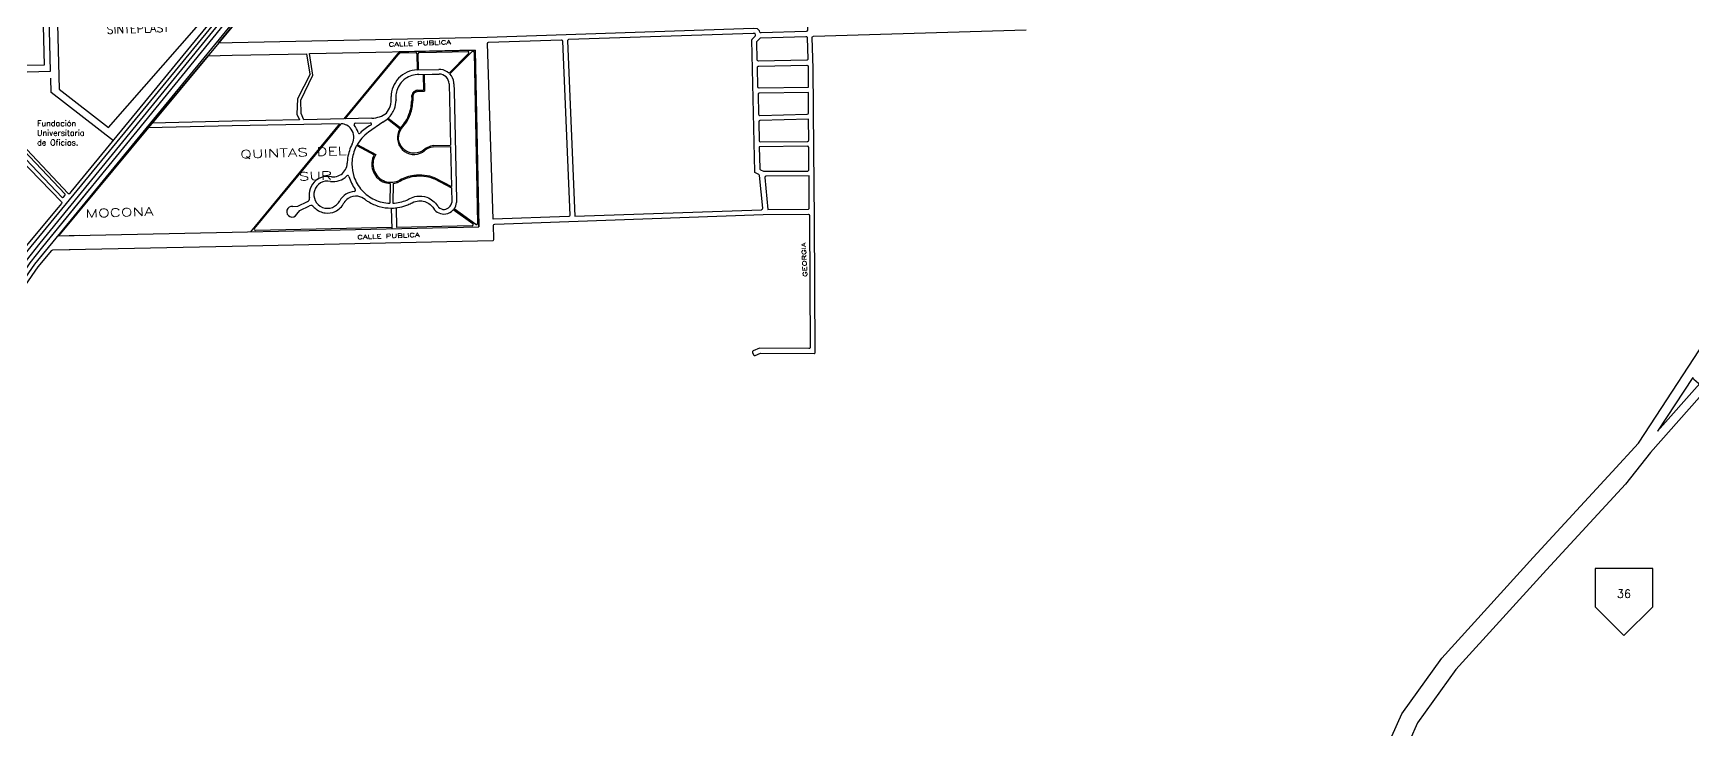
# Model space of a CAD drawing. Header units: millimetres. Extents: x 4374322 to 4409026, y 6503580 to 6534206.
# Drawn here: x 4380729 to 4384758, y 6514130 to 6515821 of the extents above; entities that cross this region are included whole.
import ezdxf
from ezdxf.enums import TextEntityAlignment as Align

# ---------------------------------------------------------------- set-up
doc = ezdxf.new("R2010")
doc.units = ezdxf.units.MM
for name, color, linetype in [('LINEA CALLE', 252, 'Continuous'), ('NOMBRE BARRIO', 8, 'Continuous'), ('NOMBRE CALLE', 252, 'Continuous')]:
    doc.layers.add(name, color=color, linetype=linetype)
doc.styles.add('ROMANS', font='romans')

msp = doc.modelspace()

# ---------------------------------------------------------------- linework, layer by layer
at = {"layer": 'LINEA CALLE', "transparency": 33554687}
for p, q in [((4381458.5, 6516133.9), (4380790.2, 6515329.4)), ((4381399.4, 6515771.5), (4381801.5, 6515780.1)), ((4381617, 6515776.1), (4381482.5, 6515613.4)), ((4381617, 6515776.1), (4381482.5, 6515613.4)), ((4381801.5, 6515780.1), (4381617, 6515776.1)), ((4381801.5, 6515780.1), (4381617, 6515776.1)), ((4381619.7, 6515773.3), (4381657.2, 6515774.1)), ((4381665.7, 6515774.3), (4381708.1, 6515775.2)), ((4381665.7, 6515774.3), (4381708.1, 6515775.2)), ((4381708.1, 6515775.2), (4381783.6, 6515776.8)), ((4381793.7, 6515776.3), (4381740.1, 6515722.3)), ((4381798.8, 6515774.2), (4381807.6, 6515359.5)), ((4381801.5, 6515780.1), (4381810.7, 6515351.1)), ((4381810.7, 6515351.1), (4381801.5, 6515780.1)), ((4381810.7, 6515351.1), (4381801.5, 6515780.1)), ((4381153.1, 6515766.3), (4381017.5, 6515603)), ((4381153.1, 6515766.3), (4381212, 6515767.5)), ((4381212, 6515767.5), (4381393, 6515771.4)), ((4381400.7, 6515721.8), (4381393, 6515771.4)), ((4381407.6, 6515719.1), (4381399.4, 6515771.5)), ((4381486.3, 6515613.5), (4381617.6, 6515772.3)), ((4381616.3, 6515770.7), (4381617.5, 6515772.1)), ((4381660.1, 6515771.4), (4381660.9, 6515732.1)), ((4381660.9, 6515732.1), (4381713.7, 6515733.2)), ((4381663.8, 6515732.2), (4381663, 6515771.5)), ((4381785.6, 6515772.2), (4381738.1, 6515724.3)), ((4381400.7, 6515721.8), (4381370.4, 6515662.2)), ((4381378.4, 6515658.6), (4381407.6, 6515719.1)), ((4381665, 6515720.7), (4381697.2, 6515721.4)), ((4381675.3, 6515720.9), (4381676.1, 6515682.9)), ((4381678, 6515720.9), (4381678.9, 6515680.2)), ((4381697.2, 6515721.4), (4381714, 6515721.7)), ((4381738.5, 6515698.2), (4381741.7, 6515549.2)), ((4381750, 6515698.4), (4381750.4, 6515681.2)), ((4381370.4, 6515662.2), (4381368.5, 6515624.5)), ((4381379.1, 6515626.3), (4381378.4, 6515658.6)), ((4381647.4, 6515669.3), (4381647.5, 6515661.1)), ((4381647.5, 6515661.1), (4381647.5, 6515657.3)), ((4381650, 6515668.8), (4381650.2, 6515661.1)), ((4381650.2, 6515661.1), (4381650.3, 6515657.3)), ((4381662.1, 6515682.6), (4381676.1, 6515682.9)), ((4381662.2, 6515679.8), (4381678.9, 6515680.2)), ((4381750.4, 6515681.2), (4381756, 6515416.5)), ((4381368.5, 6515624.5), (4381375.5, 6515611)), ((4381385.8, 6515611.2), (4381379.1, 6515626.3)), ((4381482.5, 6515613.4), (4381385.8, 6515611.2)), ((4381551, 6515614.9), (4381486.3, 6515613.5)), ((4381588.5, 6515613.2), (4381619.1, 6515589)), ((4381590.7, 6515615.2), (4381622.8, 6515589.7)), ((4380797.5, 6515412), (4380621.1, 6515592.7, -734.6)), ((4381212, 6515595.9), (4381007.9, 6515591.5)), ((4381212, 6515607.4), (4381017.5, 6515603)), ((4381375.5, 6515611), (4381212, 6515607.4)), ((4381472.6, 6515601.4), (4381212, 6515595.9)), ((4381472.6, 6515601.4), (4381255.9, 6515339.3)), ((4381472.6, 6515601.4), (4381255.9, 6515339.3)), ((4381266.1, 6515347.1), (4381476.3, 6515601.4)), ((4381510.3, 6515602.4), (4381547.1, 6515603.3)), ((4381577.2, 6515605.3), (4381542.6, 6515580.7)), ((4381513.9, 6515548.3), (4381556.2, 6515525.5)), ((4381515.2, 6515550.8), (4381560.2, 6515526.6)), ((4381701, 6515548.3), (4381741.7, 6515549.2)), ((4381701.4, 6515545.5), (4381741.7, 6515546.3)), ((4381741.7, 6515546.3), (4381743.8, 6515449.1)), ((4381595.5, 6515456.3), (4381594.5, 6515408.2)), ((4381602.7, 6515456.4), (4381601.7, 6515408.3)), ((4381702.6, 6515467.3), (4381743.9, 6515445.8)), ((4381703.8, 6515469.9), (4381743.8, 6515449.1)), ((4381370.8, 6515400.9), (4381394.6, 6515412.3)), ((4381743.9, 6515445.8), (4381744.6, 6515410.1)), ((4381756, 6515416.5), (4381756.2, 6515410.2)), ((4381359.3, 6515400.6), (4381370.8, 6515400.9)), ((4381368.4, 6515381.6), (4381375.8, 6515390.5)), ((4381375.8, 6515390.5), (4381399.6, 6515401.9)), ((4381597.9, 6515396.6), (4381599, 6515346.6)), ((4381609.4, 6515397.3), (4381610.5, 6515349.8)), ((4381741.1, 6515401.6), (4381739.4, 6515399.7)), ((4381748.2, 6515392.3), (4381748, 6515392.1)), ((4381795.9, 6515358.7), (4381748.2, 6515392.3)), ((4381803.2, 6515357.1), (4381750.2, 6515394.5)), ((4380790.2, 6515329.4), (4381212, 6515338.4)), ((4380790.2, 6515329.4), (4380842.1, 6515330.5)), ((4381212, 6515338.4), (4381810.7, 6515351.1)), ((4381598.9, 6515349.5), (4381268.3, 6515342.5)), ((4381794.4, 6515353.7), (4381610.5, 6515349.8))]:
    msp.add_line(p, q, dxfattribs=at)
for points in [[(4380600.4, 6515724.5), (4380770.7, 6515729), (4380770.7, 6515729), (4380759.9, 6516157.5), (4380738.2, 6517013.3), (4380551.7, 6517009.7), (4380546.1, 6517009.6), (4380564.1, 6516296.9)], [(4380779.6, 6516159.3), (4380791.7, 6515685), (4380911.2, 6515592), (4381390.3, 6516139)], [(4381424.3, 6516105), (4380731.4, 6515260.7), (4380468.6, 6514880.9), (4380410.5, 6514800.9)], [(4380745.7, 6515311.1), (4381408, 6516124.4)], [(4380820.9, 6515435.9), (4381394.7, 6516135.3)], [(4379892.6, 6514277.5), (4379888.1, 6514301.5), (4379870.9, 6514309.3), (4379891.9, 6514325.5), (4380005.3, 6514408.1), (4380128.2, 6514489.6), (4380149.1, 6514509.6), (4380338.2, 6514714), (4380390.5, 6514780.7), (4380465, 6514883.5), (4380721, 6515263.4), (4380752.3, 6515302.8), (4380998.5, 6515605.5), (4381212, 6515866.4)], [(4383361.8, 6512777.7), (4383507, 6513020), (4383582, 6513145), (4383715, 6513366), (4383806, 6513519), (4383992, 6514037), (4384051, 6514169), (4384148, 6514304), (4384370, 6514548), (4384562, 6514756), (4384626, 6514826), (4384655, 6514870), (4384800, 6515092), (4385224, 6515776.8), (4385177.4, 6515811.6), (4385097, 6515822.3), (4384962.3, 6515849.4), (4384934.4, 6515854.1)], [(4381017.5, 6515603), (4381153.1, 6515766.3), (4381212, 6515767.5)], [(4380923.6, 6515559.6), (4380772, 6515677.5), (4380771.2, 6515711.6)], [(4380405.1, 6514800.9), (4380465, 6514883.5), (4380721, 6515263.4), (4380752.3, 6515302.8), (4380865.1, 6515441.5)], [(4380805.8, 6515428.3), (4380800.7, 6515422.1)], [(4380760.5, 6515295.8), (4380731.4, 6515260.7), (4380468.6, 6514880.9), (4380394, 6514778), (4380341.6, 6514711.2), (4380149.9, 6514504.1), (4380131.3, 6514484.4), (4380047, 6514420.3), (4380006.5, 6514382.7), (4379949.3, 6514330.9), (4379892.6, 6514277.5)], [(4384959, 6514092), (4384991, 6514130), (4385040, 6514195.6), (4385030, 6514449), (4385085.8, 6514451.2), (4385074, 6515198.8), (4384931.8, 6515196.9), (4384893, 6515035), (4384887, 6515018), (4384878, 6515007), (4384853, 6515005), (4384833, 6515008), (4384818, 6514987), (4384655, 6514803), (4384594.5, 6514726), (4384402.6, 6514518.1), (4384182.5, 6514276.1), (4384089.6, 6514146.8), (4384033.1, 6514020.5)]]:
    msp.add_lwpolyline(points, dxfattribs=at)
at = {"layer": 'LINEA CALLE', "color": 251, "true_color": 0x636466, "transparency": 33554687}
msp.add_lwpolyline([(4380579.1, 6516297.3), (4380561.9, 6516991.1), (4380724.2, 6516993.7), (4380744.9, 6516157.1), (4380755.3, 6515743.6), (4380607, 6515741.2), (4380595.1, 6515756.3), (4380583.5, 6516189.7), (4380596.8, 6516238.3), (4380596.2, 6516255), (4380579.1, 6516297.3)], close=True, dxfattribs=at)
at = {"layer": 'LINEA CALLE', "transparency": 33554687}
for points in [[(4382604.8, 6516114.3), (4382607.3, 6516043.6), (4382607.7, 6515985.9), (4382610.1, 6515906.3), (4382608.1, 6515828.2, -0.397723), (4382605.2, 6515825.3), (4382495.8, 6515821.9, -0.344712), (4382492.8, 6515824), (4382491.9, 6515827.3), (4382486.8, 6515831.5), (4382477.2, 6515832.7), (4381830.9, 6515811.1), (4381212, 6515797.9), (4381178.8, 6515797.2), (4381212, 6515837.2), (4381540, 6516232)], [(4381401.4, 6516129.8), (4380704.1, 6515280.5), (4380474.1, 6514948), (4380491.7, 6514948.5), (4380491.7, 6514948.5), (4380495.9, 6514948.6, 0.239608), (4380498.3, 6514949.9), (4380712.3, 6515269.7), (4380745.7, 6515311.1)], [(4380477.8, 6514874.4), (4380740.4, 6515253.9), (4380773.7, 6515293.9, -0.21724), (4380775.9, 6515295), (4381212, 6515304.5), (4381844.3, 6515318, 0.417725), (4381847.2, 6515321.1), (4381846.1, 6515354.8, -0.413652), (4381849, 6515357.9), (4382501.1, 6515380.8), (4382609.9, 6515381.8, -0.414109), (4382613, 6515378.9), (4382613.1, 6515368.7), (4382614.7, 6515058.6, -0.418027), (4382611.7, 6515055.5), (4382491.8, 6515056.5), (4382476.4, 6515050.1, 0.414214), (4382474.8, 6515046.2), (4382477.1, 6515040.7, 0.414214), (4382481, 6515039), (4382494.1, 6515044.4), (4382624.3, 6515043.4, 0.418502), (4382627.3, 6515046.4), (4382625.1, 6515368.8), (4382623.5, 6515538.6), (4382622.2, 6515735.1), (4382619.9, 6515810.7, -0.414374), (4382622.8, 6515813.8), (4383139.4, 6515829.3)], [(4382028.5, 6515805.6, 0.416902), (4382025.6, 6515802.5), (4382043.7, 6515376.8), (4382496.7, 6515392.7, 0.433243), (4382499.6, 6515396), (4382491.5, 6515476, 0.257442), (4382489.9, 6515478.4), (4382482.1, 6515482.3, -0.278344), (4382480.5, 6515484.9), (4382473.5, 6515804.7, -0.204705), (4382474.4, 6515806.9), (4382481.5, 6515814, 0.271495), (4382482.3, 6515816.9), (4382481.4, 6515820.1), (4382476.7, 6515820.6), (4382028.5, 6515805.6)], [(4381845.6, 6515369.8), (4381831.4, 6515796.1, -0.41417), (4381834.3, 6515799.2), (4382010.5, 6515805, -0.41153), (4382013.6, 6515802.2), (4382031.6, 6515379.4, -0.416383), (4382028.7, 6515376.2), (4381845.6, 6515369.8)], [(4382485.6, 6515801.1), (4382494.3, 6515809.8), (4382604.7, 6515813.3, -0.41455), (4382607.8, 6515810.4), (4382609.4, 6515758.4, -0.417616), (4382606.5, 6515755.3), (4382489.7, 6515753.1, -0.413252), (4382486.6, 6515756.1), (4382485.6, 6515801.1)], [(4382610.4, 6515689.6), (4382491.1, 6515687.9, -0.411993), (4382488.1, 6515690.8), (4382487, 6515738, -0.415174), (4382490, 6515741.1), (4382606.9, 6515743.3, -0.410821), (4382610, 6515740.4), (4382610.1, 6515734.9), (4382610.4, 6515689.6)], [(4382610.5, 6515677.6), (4382491.5, 6515675.9, 0.416437), (4382488.5, 6515672.8), (4382489.6, 6515624.4, 0.414762), (4382492.6, 6515621.5), (4382607.9, 6515624.2, 0.409153), (4382610.9, 6515627.2), (4382610.5, 6515677.6)], [(4382611, 6515612.3), (4382492.9, 6515609.4, 0.413512), (4382490, 6515606.3), (4382491, 6515560.1, 0.41144), (4382494, 6515557.2), (4382608.4, 6515558.6, 0.41247), (4382611.3, 6515561.7), (4382611, 6515612.3)], [(4381542.6, 6515580.7, 0.115583), (4381513.9, 6515548.3, 0.115583)], [(4381701, 6515548.3, 0.149271), (4381672.9, 6515535, -0.814355), (4381622.8, 6515589.7, -0.806493)], [(4381513.9, 6515548.3, 0.009612), (4381512.2, 6515545, 0.093796), (4381502.8, 6515511.4, 0.090805)], [(4382492.5, 6515492.4, 0.278209), (4382494.2, 6515489.7), (4382501.9, 6515485.9), (4382608.9, 6515486.6, 0.41495), (4382611.9, 6515489.7), (4382611.4, 6515543.6, 0.4152), (4382608.4, 6515546.6), (4382491.3, 6515545.1), (4382492.5, 6515492.4)], [(4381486.9, 6515490.1, 0.11979), (4381491, 6515505.6)], [(4381502.8, 6515511.4, 0.021587), (4381502.5, 6515503.2, 0.080325), (4381507.3, 6515473.3, 0.079467)], [(4381452.7, 6515472.7, 0.154298), (4381425.9, 6515470.3)], [(4381507.3, 6515473.3, 0.102072), (4381526.5, 6515440, 0.101455)], [(4381652.5, 6515475.7, 0.087576), (4381618.9, 6515464.6, -0.023857), (4381615.1, 6515462.8, -0.023857)], [(4381652.9, 6515472.9, 0.087529), (4381620.3, 6515462.1, -0.023753), (4381616.3, 6515460.1)], [(4382612.1, 6515474.6), (4382507.6, 6515473.9, 0.440145), (4382504.6, 6515470.6), (4382512, 6515393), (4382609.8, 6515393.8, 0.414318), (4382612.8, 6515396.9), (4382612.1, 6515474.6)], [(4380797.5, 6515412, -0.384254), (4380797.7, 6515407.9), (4380789.2, 6515397.7), (4380695.7, 6515285.2)], [(4381493.2, 6515419.9, 0.109669), (4381483.1, 6515409.4)], [(4381517.1, 6515425.3, 0.187434), (4381493.2, 6515419.9, 0.183047)], [(4381534.5, 6515417.1, 0.144852), (4381517.1, 6515425.3, 0.139569)], [(4381526.5, 6515440, 0.102244), (4381557.4, 6515417.1, 0.101574)], [(4381534.5, 6515417.1, 0.019503), (4381541.5, 6515412.5, 0.019503)], [(4381541.5, 6515412.5, 0.070237), (4381568.9, 6515400.5)], [(4381557.4, 6515417.1, 0.1014), (4381594.5, 6515408.2, 0.1014)], [(4381601.7, 6515408.3, 0.091782), (4381635.5, 6515416.1)], [(4381635.5, 6515416.1, 0.022668), (4381643.2, 6515419.9, -0.086494), (4381659.8, 6515425.3, -0.085853)], [(4381638.1, 6515404.7, 0.02747), (4381648.7, 6515409.7, -0.107644), (4381664.9, 6515414.2)], [(4381659.8, 6515425.3, -0.123372), (4381684.4, 6515422.8, -0.121486)], [(4381664.8, 6515414.2, -0.187671), (4381692, 6515405.4)], [(4381684.4, 6515422.8, -0.168331), (4381710.2, 6515401.8)], [(4381568.9, 6515400.5, 0.068822), (4381597.9, 6515396.6)], [(4381597.9, 6515396.6, 0.096727), (4381638.1, 6515404.7)], [(4381692, 6515405.4, -0.080248), (4381700.3, 6515396, 0.300409), (4381730.1, 6515382.3)], [(4380424.6, 6514800.9), (4380477.8, 6514874.4), (4380740.4, 6515253.9), (4380773.7, 6515293.9, -0.21724), (4380775.9, 6515295), (4380818.5, 6515295.9)]]:
    msp.add_lwpolyline(points, format="xyb", dxfattribs=at)
at = {"layer": 'LINEA CALLE', "transparency": 33554687, "elevation": -648.1}
for points in [[(4380813.6, 6515432.3), (4380599.5, 6515658.5)], [(4380798.6, 6515422.1), (4380636.5, 6515593.3)], [(4380805.9, 6515430.3), (4380648, 6515597)]]:
    msp.add_lwpolyline(points, close=True, dxfattribs=at)
msp.add_lwpolyline([(4380813.6, 6515432.3, 0.444821), (4380818.1, 6515432.5), (4380820.9, 6515435.9)], format="xyb", dxfattribs=at)
at = {"layer": 'LINEA CALLE', "transparency": 33554687}
msp.add_lwpolyline([(4384757.8, 6514985.5), (4384672, 6514855), (4384774.8, 6514971), (4384771.7, 6514971), (4384760.4, 6514980.4)], close=True, dxfattribs=at)
for centre, radius, start, end in [((4381657.3, 6515771.3), 2.8, 1.2196, 91.2196), ((4381665.8, 6515771.5), 2.8, 91.2196, 181.2196), ((4381783.7, 6515774.1), 2.69, 315.2214, 91.2196), ((4381795.8, 6515774.2), 2.98, 1.2196, 135.2214), ((4381619.8, 6515770.5), 2.8, 91.2196, 140.4196), ((4381714.4, 6515694.7), 38.6, 84.1111, 90.9618), ((4381663.7, 6515666), 66.3, 136.4155, 158.1716), ((4381663.7, 6515666), 54.7, 124.9343, 162.9066), ((4381663.7, 6515666), 66.3, 114.3377, 136.4155), ((4381663.7, 6515666), 54.7, 88.6552, 124.9343), ((4381663.3, 6515667), 65.1, 92.1112, 114.4309), ((4381714.5, 6515697.7), 24, 1.2196, 91.2196), ((4381714.7, 6515698.2), 35, 48.1672, 84.071), ((4381714.5, 6515697.7), 35.6, 6.2181, 43.8166), ((4381714.5, 6515697.7), 35.6, 1.23, 6.2181), ((4381547.6, 6515659.7), 50.4, 341.2053, 8.4841), ((4381663.7, 6515666), 66.3, 158.1716, 178.9921), ((4381547.6, 6515659.7), 62, 339.0751, 358.6744), ((4381663.7, 6515666), 54.7, 162.9066, 177.8827), ((4381663.7, 6515666), 54.7, 177.8827, 188.0965), ((4381547.6, 6515659.7), 100, 340.203, 358.6744), ((4381547.6, 6515659.7), 102.7, 340.203, 358.6744), ((4381663.7, 6515666), 16.7, 124.9343, 168.2906), ((4381663.7, 6515666), 13.9, 124.9343, 168.2906), ((4381663.6, 6515666.1), 16.6, 95.2889, 124.9919), ((4381663.7, 6515666), 13.9, 96.301, 124.9343), ((4381548.1, 6515679.4), 64.6, 272.566, 306.049), ((4381547.6, 6515659.7), 62, 298.5789, 314.0744), ((4381547.6, 6515659.7), 50.4, 319.8912, 341.2053), ((4381547.6, 6515659.7), 62, 314.0744, 339.0642), ((4381547.6, 6515659.7), 100, 317.0849, 340.203), ((4381547.6, 6515659.7), 102.7, 317.0849, 340.203), ((4381474.5, 6515568.6), 32.8, 36.9271, 86.7074), ((4381474.5, 6515568.6), 32.8, 331.4684, 36.9271), ((4381510.3, 6515599.5), 2.88, 91.4198, 220.1557), ((4381473.8, 6515568.6), 44.9, 14.4404, 40.1557), ((4381520.1, 6515580.6), 2.88, 194.4404, 315.0229), ((4381597.5, 6515503.2), 106.6, 117.3774, 135.0229), ((4381547.2, 6515600.4), 2.88, 297.3774, 91.4198), ((4381653.5, 6515567.4), 40.7, 147.8488, 301.2764), ((4381596.7, 6515503.5), 105.7, 152.1138, 172.0925), ((4381708.9, 6515495.5), 50.5, 98.526, 132.7209), ((4381623.6, 6515500.8), 132.7, 172.5039, 177.9332), ((4381597.5, 6515503.2), 47, 175.0435, 198.3559), ((4381597.5, 6515503.2), 47, 151.6918, 175.0435), ((4381597.5, 6515503.2), 44.1, 175.0435, 198.3559), ((4381597.5, 6515503.2), 44.1, 147.9418, 175.0435), ((4381443.1, 6515429.1), 44.6, 145.5492, 176.2821), ((4381443.1, 6515429.1), 44.6, 112.6147, 145.5493), ((4381443.1, 6515429.1), 33.1, 77.5288, 333.707), ((4381457.2, 6515506.1), 45.2, 261.0759, 316.3464), ((4381457.2, 6515506.3), 33.8, 262.4423, 275.8525), ((4381457.2, 6515506.3), 33.8, 275.8525, 331.5401), ((4381492.2, 6515472.8), 3.08, 16.1025, 136.3051), ((4381597.5, 6515503.2), 106.6, 196.1025, 215.143), ((4381597.5, 6515503.2), 47, 198.3542, 221.6688), ((4381597.5, 6515503.2), 44.1, 198.3542, 221.6688), ((4381597.5, 6515503.2), 47, 221.6629, 245.0217), ((4381597.5, 6515503.2), 44.1, 221.6629, 245.0217), ((4381597.6, 6515503.5), 47.2, 245.0542, 267.4862), ((4381597.5, 6515503.2), 44.1, 245.0202, 268.7526), ((4381597.5, 6515503.2), 44.1, 268.7527, 293.5393), ((4381597.5, 6515503.2), 47, 276.3786, 293.5393), ((4381667.1, 6515375), 101.7, 68.8342, 98.2404), ((4381667.1, 6515375), 98.9, 70.0964, 98.2404), ((4381667.1, 6515375), 98.9, 68.9297, 70.0993), ((4380799.6, 6515423.5, 648.1), 1.7, 231.3023, 308.4902), ((4380803.9, 6515429.3, -648.1), 2.14, 330.1321, 25.9579), ((4381391.1, 6515419.7), 8.17, 295.6343, 10.3327), ((4381443.1, 6515429.1), 44.6, 176.2829, 190.3327), ((4381512, 6515392), 45.2, 94.889, 150.1588), ((4381507.9, 6515440.1), 3.08, 274.9278, 35.143), ((4381357, 6515387.8), 13, 79.9816, 331.2871), ((4381403.2, 6515394.5), 8.17, 40.936, 115.6343), ((4381443.1, 6515429.1), 44.6, 220.936, 227.3252), ((4381443.1, 6515429.1), 44.6, 227.3252, 262.924), ((4381443.1, 6515429.1), 44.7, 262.9153, 294.3997), ((4381443.1, 6515429.1), 44.6, 294.4048, 333.7077), ((4381738.5, 6515422.2), 34.9, 215.7563, 222.1916), ((4381725.6, 6515411.7), 18.3, 225.099, 275.5803), ((4381725.6, 6515411.7), 18.3, 275.5803, 318.709), ((4381725.6, 6515411.7), 29.8, 278.6829, 318.709), ((4381732.5, 6515410.2), 12.1, 314.9478, 359.5945), ((4381732.5, 6515410.2), 23.6, 318.3279, 0.0673), ((4381268.2, 6515345.3), 2.8, 140.4201, 271.463), ((4381268.2, 6515345.3), 2.8, 140.4201, 271.463), ((4381794.3, 6515356.5), 2.79, 271.2196, 54.8566), ((4381804.8, 6515359.4), 2.79, 234.8566, 1.2196)]:
    msp.add_arc(centre, radius, start, end, dxfattribs=at)
at = {"layer": 'NOMBRE CALLE', "transparency": 33554687}
for p, q in [((4384520.6, 6514521.5), (4384520.6, 6514428.7)), ((4384660.5, 6514521.5), (4384520.6, 6514521.5)), ((4384660.5, 6514428.7), (4384660.5, 6514521.5)), ((4384520.6, 6514428.7), (4384590.6, 6514358.8)), ((4384590.6, 6514358.8), (4384660.5, 6514428.7))]:
    msp.add_line(p, q, dxfattribs=at)

# ---------------------------------------------------------------- texts
at = {"layer": 'NOMBRE BARRIO', "transparency": 33554687, "style": 'ROMANS', "width": 1.5}
for s, p in [('QUINTAS DEL', (4381231.5, 6515517.1)), ('SUR', (4381373.6, 6515463.3)), ('MOCONA', (4380855.6, 6515373.3))]:
    msp.add_text(s, height=20, rotation=1.9072, dxfattribs=at).set_placement(p)
at = {"layer": 'NOMBRE BARRIO', "transparency": 33554687, "insert": (4380906.3, 6515839.6), "char_height": 20, "attachment_point": 1, "rotation": 1.9072, "style": 'ROMANS'}
msp.add_mtext_dynamic_manual_height_columns('SINTEPLAST', width=152.489, gutter_width=135, heights=[74.7], dxfattribs=at)
at = {"layer": 'NOMBRE BARRIO', "transparency": 33554687, "insert": (4380738, 6515609.4), "char_height": 14, "attachment_point": 1, "style": 'ROMANS'}
msp.add_mtext_dynamic_manual_height_columns('Fundación \\PUniversitaria \\Pde Oficios.', width=136.8, gutter_width=2771.7, heights=[0], dxfattribs=at)
at = {"layer": 'NOMBRE CALLE', "transparency": 33554687, "style": 'ROMANS', "width": 1.5}
for p in [(4381667.5, 6515791.5), (4381591.3, 6515323.7)]:
    msp.add_text('CALLE PUBLICA', height=10, rotation=2.273, dxfattribs=at).set_placement(p, align=Align.CENTER)
msp.add_text('GEORGIA', height=10, rotation=92.9113, dxfattribs=at).set_placement((4382607.8, 6515229.8))
at = {"layer": 'NOMBRE CALLE', "transparency": 33554687, "style": 'ROMANS'}
msp.add_text('36', height=20, dxfattribs=at).set_placement((4384590.6, 6514460.3), align=Align.MIDDLE)

doc.saveas('drawing.dxf')
